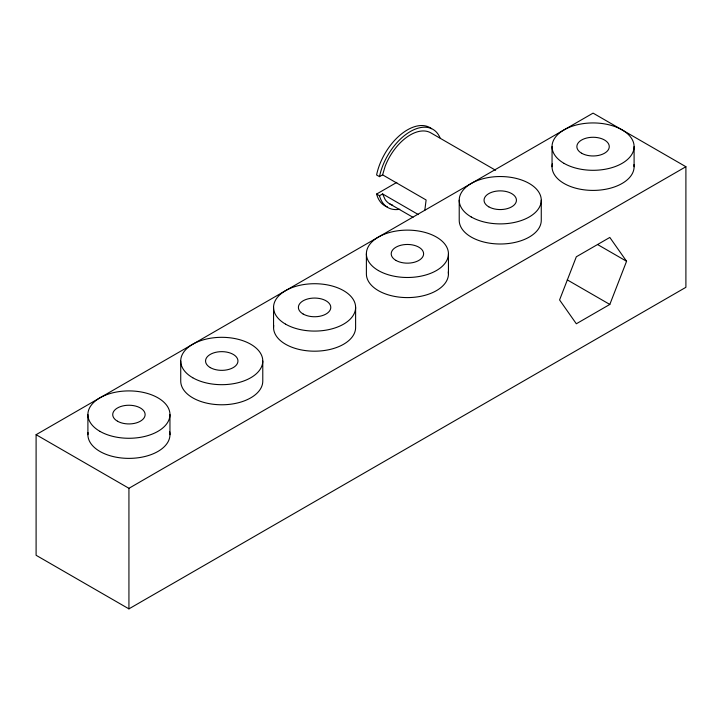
<?xml version="1.0" encoding="UTF-8"?>
<svg xmlns="http://www.w3.org/2000/svg" width="722" height="722" viewBox="0 0 722 722"><rect width="100%" height="100%" fill="white"/><g stroke="black" fill="none" stroke-linecap="round" stroke-linejoin="round"><path stroke-width="1.08" d="M424.816 210.264L426.115 199.976L382.606 174.859L379.492 176.655L376.595 174.977A45.125 26.055 -60 0 1 400.313 134.906A45.125 26.055 -60 0 1 431.594 128.715M382.606 174.859L385.196 166.15A41.028 23.682 -60 0 1 430.826 132.866L495.617 170.275M609.819 304.44L626.57 261.274L609.819 237.439L576.327 256.779L559.577 299.946L576.327 323.772L609.819 304.44L567.275 279.874M387.515 207.015A45.125 26.055 -60 0 1 376.595 194.056L396.82 182.377M376.595 194.056L379.492 195.725L382.606 193.929L418.381 214.587M36.1 434.689L593.069 113.128L685.9 166.719L685.9 287.311L128.931 608.872L36.1 555.281L36.1 434.689L128.931 488.289L685.9 166.719M597.563 244.523L626.57 261.274M389.799 203.929L413.011 217.322M382.606 193.929L385.196 199.651A41.028 23.682 -60 0 0 392.66 205.165M634.096 146.62L634.096 166.719M552.05 146.62L552.05 166.719M541.265 200.22L541.265 220.318A41.028 23.682 0 0 1 500.247 244A41.028 23.682 0 0 1 459.219 220.318L459.219 200.22M448.443 253.81L448.443 273.909M366.388 253.81L366.388 273.909A41.028 23.682 0 0 0 409.203 297.572A41.028 23.682 0 0 0 448.281 271.851M355.612 307.401L355.612 327.499A41.028 23.682 0 0 1 312.797 351.163A41.028 23.682 0 0 1 273.719 325.442M273.557 307.401L273.557 327.499M262.781 361L262.781 381.099A41.028 23.682 0 0 1 221.753 404.78A41.028 23.682 0 0 1 180.735 381.099L180.735 361M169.95 414.59L169.95 434.689M128.931 488.289L128.931 608.872M87.904 414.59L87.904 434.689M633.943 164.661A41.028 23.682 0 0 1 592.175 190.4A41.028 23.682 0 0 1 552.393 163.632M379.492 176.655A45.125 26.055 -60 0 1 408.526 132.64A45.125 26.055 -60 0 1 440.023 137.785M399.78 209.263A45.125 26.055 -60 0 1 379.492 195.725M169.607 431.603A41.028 23.682 0 0 1 129.825 458.371A41.028 23.682 0 0 1 88.057 432.631M564.062 163.371A41.028 23.682 0 0 0 632.698 152.757A41.028 23.682 0 0 0 582.455 123.742A41.028 23.682 0 0 0 564.062 163.371M471.231 216.961A41.028 23.682 0 0 0 539.866 206.348A41.028 23.682 0 0 0 489.624 177.341A41.028 23.682 0 0 0 471.231 216.961M581.616 153.235A16.2 9.35 0 0 0 608.718 149.039A16.2 9.35 0 0 0 588.881 137.586A16.2 9.35 0 0 0 581.616 153.235M488.785 206.826A16.2 9.35 0 0 0 515.887 202.638A16.2 9.35 0 0 0 496.05 191.186A16.2 9.35 0 0 0 488.785 206.826M378.409 270.56A41.028 23.682 0 0 0 447.044 259.938A41.028 23.682 0 0 0 396.793 230.932A41.028 23.682 0 0 0 378.409 270.56M285.578 324.151A41.028 23.682 0 0 0 354.213 313.538A41.028 23.682 0 0 0 303.971 284.522A41.028 23.682 0 0 0 285.578 324.151M395.963 260.425A16.2 9.35 0 0 0 423.056 256.229A16.2 9.35 0 0 0 403.219 244.776A16.2 9.35 0 0 0 395.963 260.425M303.132 314.016A16.2 9.35 0 0 0 330.234 309.828A16.2 9.35 0 0 0 310.397 298.376A16.2 9.35 0 0 0 303.132 314.016M99.916 431.341A41.028 23.682 0 0 0 168.56 420.727A41.028 23.682 0 0 0 118.309 391.712A41.028 23.682 0 0 0 99.916 431.341M192.747 377.75A41.028 23.682 0 0 0 261.382 367.128A41.028 23.682 0 0 0 211.14 338.122A41.028 23.682 0 0 0 192.747 377.75M117.478 421.206A16.2 9.35 0 0 0 144.571 417.009A16.2 9.35 0 0 0 124.735 405.556A16.2 9.35 0 0 0 117.478 421.206M210.301 367.615A16.2 9.35 0 0 0 237.403 363.419A16.2 9.35 0 0 0 217.566 351.966A16.2 9.35 0 0 0 210.301 367.615"/></g></svg>
